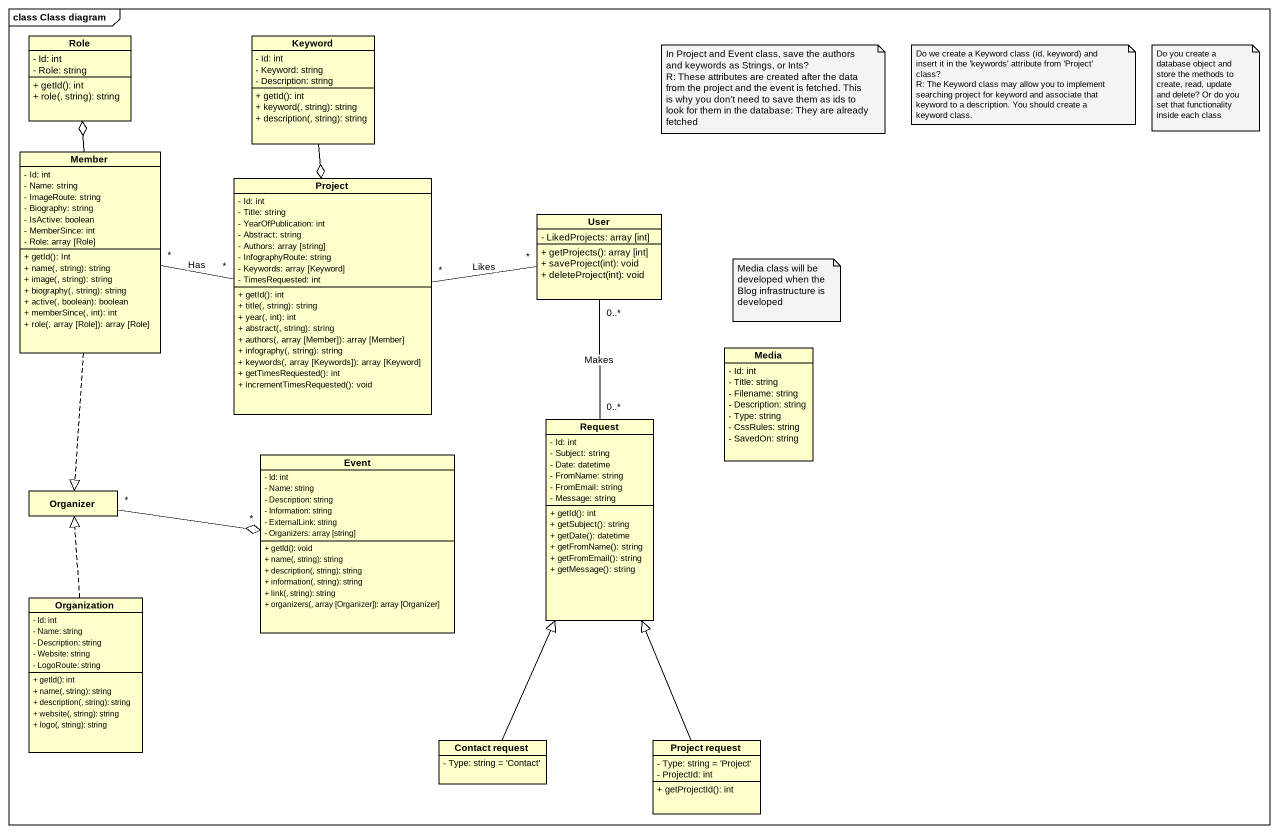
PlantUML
@startuml
mainframe class Class diagram
hide circle
hide empty members
skinparam classAttributeIconSize 0
class Role {
  - Id: int
  - Role: string
  + getId(): int
  + role(, string): string
}
class Keyword {
  - Id: int
  - Keyword: string
  - Description: string
  + getId(): int
  + keyword(, string): string
  + description(, string): string
}
class Member {
  - Id: int
  - Name: string
  - ImageRoute: string
  - Biography: string
  - IsActive: boolean
  - MemberSince: int
  - Role: array [Role]
  + getId(): Int
  + name(, string): string
  + image(, string): string
  + biography(, string): string
  + active(, boolean): boolean
  + memberSince(, int): int
  + role(, array [Role]): array [Role]
}
class Project {
  - Id: int
  - Title: string
  - YearOfPublication: int
  - Abstract: string
  - Authors: array [string]
  - InfographyRoute: string
  - Keywords: array [Keyword]
  - TimesRequested: int
  + getId(): int
  + title(, string): string
  + year(, int): int
  + abstract(, string): string
  + authors(, array [Member]): array [Member]
  + infography(, string): string
  + keywords(, array [Keywords]): array [Keyword]
  + getTimesRequested(): int
  + incrementTimesRequested(): void
}
class User {
  - LikedProjects: array [int]
  + getProjects(): array [int]
  + saveProject(int): void
  + deleteProject(int): void
}
class Media {
  - Id: int
  - Title: string
  - Filename: string
  - Description: string
  - Type: string
  - CssRules: string
  - SavedOn: string
}
class Event {
  - Id: int
  - Name: string
  - Description: string
  - Information: string
  - ExternalLink: string
  - Organizers: array [string]
  + getId(): void
  + name(, string): string
  + description(, string): string
  + information(, string): string
  + link(, string): string
  + organizers(, array [Organizer]): array [Organizer]
}
class Request {
  - Id: int
  - Subject: string
  - Date: datetime
  - FromName: string
  - FromEmail: string
  - Message: string
  + getId(): int
  + getSubject(): string
  + getDate(): datetime
  + getFromName(): string
  + getFromEmail(): string
  + getMessage(): string
}
class Organizer
class Organization {
  - Id: int
  - Name: string
  - Description: string
  - Website: string
  - LogoRoute: string
  + getId(): int
  + name(, string): string
  + description(, string): string
  + website(, string): string
  + logo(, string): string
}
class "Contact request" as Contact_request {
  - Type: string = 'Contact'
}
class "Project request" as Project_request {
  - Type: string = 'Project'
  - ProjectId: int
  + getProjectId(): int
}
Keyword --o Project
Member -up-o Role
Member "*" -right- "*" Project : Has
Member ..|> Organizer
Project "*" -right- "*" User : Likes
User "0..*" -- "0..*" Request : Makes
Organizer "*" -right-o "*" Event
Organization .up.|> Organizer
Contact_request -up-|> Request
Project_request -up-|> Request
note as N1
  In Project and Event class, save the authors and keywords as Strings, or Ints?
  R: These attributes are created after the data from the project and the event is fetched. This is why you don't need to save them as ids to look for them in the database: They are already fetched
end note
note as N2
  Do we create a Keyword class (id, keyword) and insert it in the 'keywords' attribute from 'Project' class?
  R: The Keyword class may allow you to implement searching project for keyword and associate that keyword to a description. You should create a keyword class.
end note
note as N3
  Do you create a database object and store the methods to create, read, update and delete? Or do you set that functionality inside each class
end note
note as N4
  Media class will be developed when the Blog infrastructure is developed
end note
@enduml
